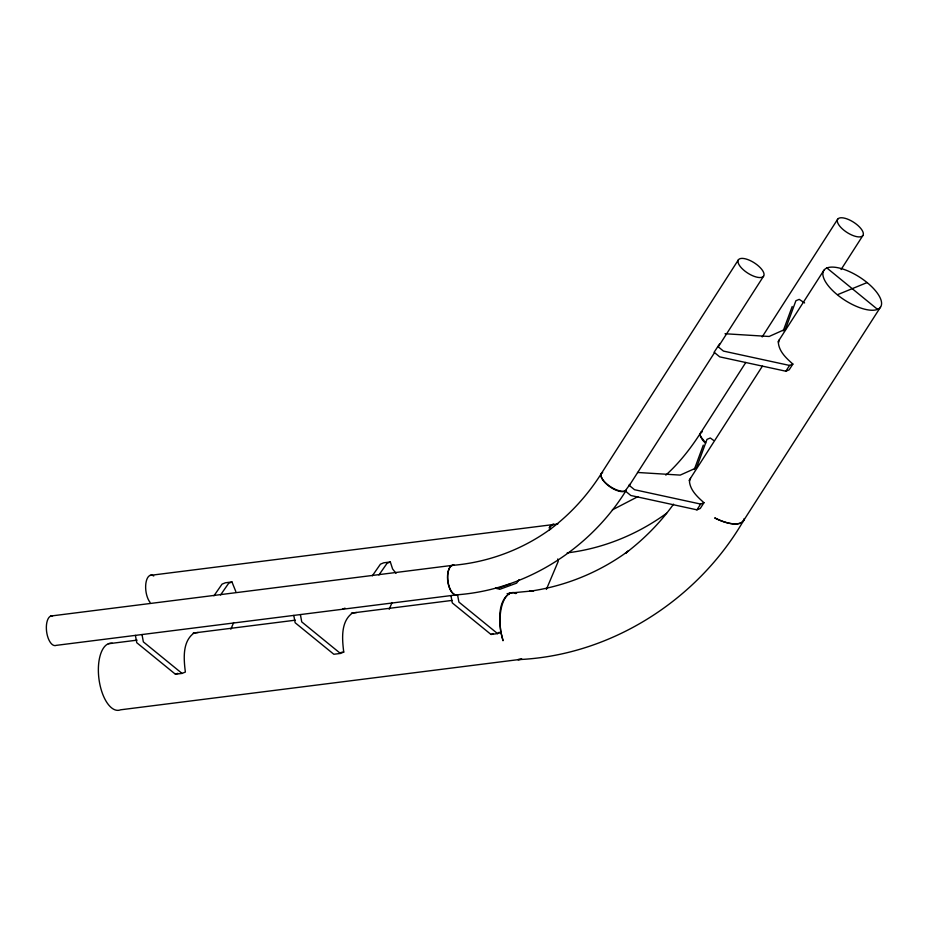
<?xml version="1.0" encoding="UTF-8"?>
<svg xmlns="http://www.w3.org/2000/svg" width="928" height="928" viewBox="0 0 928 928"><rect width="100%" height="100%" fill="white"/><g stroke="black" fill="none" stroke-linecap="round" stroke-linejoin="round"><path stroke-width="1.39" d="M719.606 343.894L714.108 352.257L719.734 356.862L785.854 371.212L789.16 369.854L792.872 364.078C786.573 358.428 779.404 352.002 778.383 343.116L779.45 339.578M690.525 478.21L689.469 481.748C690.49 490.634 697.659 497.06 703.958 502.709L700.246 508.486L696.94 509.843L630.82 495.494L625.182 490.889A15.01 6.09 32.7 0 1 602.574 479.44L601.286 477.108A15.01 6.09 32.7 0 1 602.678 472.491M694.306 469.51L703.296 445.127M783.22 330.878L792.21 306.495M230.84 629.219L233.659 622.56M389.226 609.244L392.034 602.585M546.372 589.419L558.192 561.452L557.74 559.004M743.467 520.77C697.172 600.451 610.438 655.76 517.847 659.634L521.919 659.182L120.582 709.804A33.779 15.66 82.8 0 1 98.902 678.519A33.779 15.66 82.8 0 1 112.416 643.313M601.344 473.512L738.421 259.782M625.182 490.889L630.216 484.103M629.636 485.019L714.525 352.652M718.423 346.585L763.593 276.15A15.01 6.09 32.7 0 0 747.736 259.55A15.01 6.09 32.7 0 0 741.704 268.204A15.01 6.09 32.7 0 0 763.593 276.15M700.64 432.877L745.81 362.442M762.166 336.945L837.717 219.147M689.052 480.518L762.375 366.189M777.954 341.898L823.902 270.257M841.081 269.526L862.889 235.515A15.01 6.09 32.7 0 0 847.02 218.915A15.01 6.09 32.7 0 0 841 227.569A15.01 6.09 32.7 0 0 862.889 235.515M696.94 509.843L700.64 504.066L703.958 502.709M785.854 371.212L789.554 365.435L792.872 364.078M743.456 520.805L880.533 307.087A33.779 13.7 32.7 0 0 844.84 269.723A33.779 13.7 32.7 0 0 831.279 289.2A33.779 13.7 32.7 0 0 880.533 307.087M700.837 432.576C690.942 448.085 679.516 462.747 665.828 475.113M213.95 595.799L222.047 584.141L225.365 582.784L231.954 581.949L235.816 591.53M220.551 594.964L228.648 583.306L231.954 581.949M372.325 575.812L380.434 564.166L383.74 562.809L390.34 561.974L392.59 568.945L396.001 573.33M378.926 574.989L387.034 563.331L390.34 561.974M519.065 579.64L516.641 583.132L499.693 589.338L495.656 587.807M673.542 504.159C660.133 522.963 643.661 539.458 625.298 553.413L628.523 550.872C599.546 572.274 565.291 586.252 529.633 591.252L533.704 590.8L514.53 592.621M549.26 530.004C570.105 514.588 587.772 495.1 601.576 473.176A15.01 6.473 34.1 0 0 601.298 476.911L602.458 479.335A15.01 6.473 34.1 0 0 615.09 489.752A15.01 6.473 34.1 0 0 626.296 490.216C590.196 548.634 526.385 589.57 457.539 594.755L56.214 645.366A15.01 6.96 82.8 0 1 46.586 631.469A15.01 6.96 82.8 0 1 52.583 615.821M666.617 513.265C637.478 534.482 603.038 548.587 567.182 552.868M550.768 528.867C522.07 549.852 487.56 562.519 452.145 565.396L50.773 616.03M637.884 496.654L612.399 509.855M837.833 294.559L867.112 282.576M135.407 635.378L136.764 642.721L175.45 674.25L177.666 673.345M175.45 674.25L182.05 673.415L185.368 672.058C183.756 659.1 182.108 641.503 194.138 632.954L198.198 632.49M342.536 609.162L344.996 608.153M496.793 588.665L510.04 583.967M293.793 615.403L295.15 622.746L333.836 654.263L340.437 653.44L343.743 652.082C342.142 639.125 340.483 621.528 352.524 612.967L356.584 612.515M450.95 595.579L452.307 602.922L490.993 634.45L493.197 633.546M490.993 634.45L497.594 633.615L500.9 632.258C499.299 619.301 497.64 601.704 509.681 593.154L513.741 592.702L515.84 593.607M150.069 575.395L557.867 523.984M108.344 643.765L137.112 640.146M193.221 633.07L295.348 620.182M351.445 613.106L452.133 600.404M508.463 593.363L511.096 593.027M341.11 652.419L343.743 652.082M498.266 632.594L500.9 632.258L502.988 640.598L500.9 632.258M725.023 333.744L769.138 336.47L785.436 329.162L795.911 300.718L799.228 299.361L804.611 302.946M637.524 472.468L680.212 475.101L696.51 467.793L706.997 439.35L710.303 437.993L713.446 440.278M789.554 365.435L723.434 351.086L717.808 346.48M700.64 504.066L634.52 489.717L628.894 485.112M507.14 593.526L509.24 594.442M497.594 633.615L458.908 602.086L457.539 594.755A15.01 6.96 82.8 0 1 448.618 584.675A15.01 6.96 82.8 0 1 450.486 566.602L452.11 565.407A15.01 7.146 83.1 0 1 454.001 565.198M340.437 653.44L301.751 621.911L300.394 614.58M182.05 673.415L143.364 641.886L142.007 634.555M826.894 267.972L877.552 309.372M705.709 442.946L700.582 436.473A15.01 6.09 32.7 0 1 701.962 431.856M500.9 632.258A33.779 15.556 84.6 0 1 516.594 593.259M714.908 518.021A33.779 13.7 32.7 0 0 744.384 518.578A33.779 13.688 32.6 0 1 714.908 517.998M453.908 565.21A15.01 6.96 82.8 0 0 452.11 565.407L450.474 566.614A15.01 7.146 83.1 0 0 448.421 584.698A15.01 7.146 83.1 0 0 457.504 594.755M705.361 443.027A15.01 6.461 33.9 0 1 701.73 438.724L700.559 436.299A15.01 6.461 33.9 0 1 702.264 431.52M150.034 602.353A15.01 6.96 82.8 0 1 145.882 583.283A15.01 6.96 82.8 0 1 153.746 575.998M550.559 525.874L549.167 527.997L552.183 524.668A15.01 6.96 82.8 0 1 553.981 524.471A15.01 7.146 83.1 0 0 552.218 524.668L550.548 525.874"/></g></svg>
